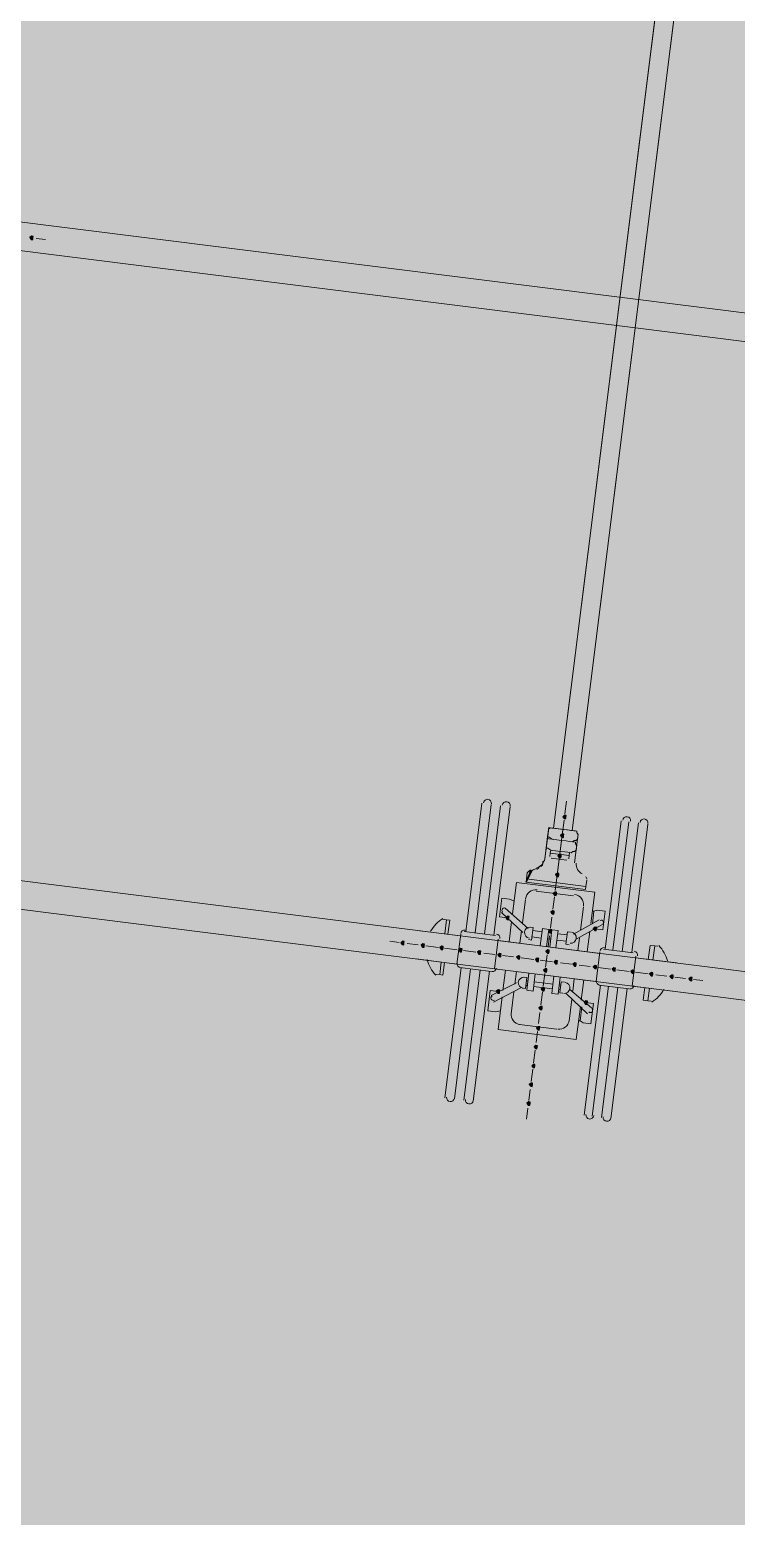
# Model space of a CAD drawing. Header units: metres. Extents: x -4 to 509425, y 7549 to 4732445.
# Drawn here: x 476006.97 to 476010.76, y 4719746.8 to 4719754.77 of the extents above; entities that cross this region are included whole.
import ezdxf

# ---------------------------------------------------------------- set-up
doc = ezdxf.new("R2010")
doc.units = ezdxf.units.M
doc.header["$LTSCALE"] = 0.01
doc.header["$MEASUREMENT"] = 0
doc.layers.get('0').update_dxf_attribs({"lineweight": 0})
doc.layers.add('_SUBESTACIÓN', color=1, linetype='Continuous')
doc.layers.add('SUBESTACION LA VID', color=253, linetype='Continuous')

# ---------------------------------------------------------------- blocks, each defined once
blk = doc.blocks.new('A$Cfff6051d')
at = {"layer": 'SUBESTACION LA VID', "transparency": 33554687}
h = blk.add_hatch(color=256, dxfattribs=at)
h.dxf.hatch_style = 2
h.paths.add_polyline_path([(476006.9876, 4719753.6555), (476006.9886, 4719753.6639), (476006.9802, 4719753.665), (476006.9708, 4719753.6576), (476006.9781, 4719753.6482), (476006.9865, 4719753.6471)])
h = blk.add_hatch(color=256, dxfattribs=at)
h.dxf.hatch_style = 2
h.paths.add_polyline_path([(476009.849, 4719750.5494), (476009.8501, 4719750.5578), (476009.8417, 4719750.5588), (476009.8322, 4719750.5515), (476009.8396, 4719750.542), (476009.848, 4719750.541)])
h = blk.add_hatch(color=256, dxfattribs=at)
h.dxf.hatch_style = 2
h.paths.add_polyline_path([(476009.8364, 4719750.4486), (476009.8374, 4719750.457), (476009.829, 4719750.458), (476009.8196, 4719750.4507), (476009.8269, 4719750.4412), (476009.8353, 4719750.4402)])
h = blk.add_hatch(color=256, dxfattribs=at)
h.dxf.hatch_style = 2
h.paths.add_polyline_path([(476009.8227, 4719750.3394), (476009.8237, 4719750.3478), (476009.8153, 4719750.3488), (476009.8059, 4719750.3415), (476009.8132, 4719750.332), (476009.8216, 4719750.331)])
h = blk.add_hatch(color=256, dxfattribs=at)
h.dxf.hatch_style = 2
h.paths.add_polyline_path([(476009.81, 4719750.2386), (476009.8111, 4719750.247), (476009.8027, 4719750.248), (476009.7932, 4719750.2407), (476009.8006, 4719750.2312), (476009.809, 4719750.2302)])
h = blk.add_hatch(color=256, dxfattribs=at)
h.dxf.hatch_style = 2
h.paths.add_polyline_path([(476009.7974, 4719750.1378), (476009.7985, 4719750.1462), (476009.7901, 4719750.1472), (476009.7806, 4719750.1399), (476009.788, 4719750.1304), (476009.7964, 4719750.1294)])
h = blk.add_hatch(color=256, dxfattribs=at)
h.dxf.hatch_style = 2
h.paths.add_polyline_path([(476009.5422, 4719750.0076), (476009.5432, 4719750.016), (476009.5348, 4719750.0171), (476009.5254, 4719750.0098), (476009.5327, 4719750.0003), (476009.5411, 4719749.9992)])
h = blk.add_hatch(color=256, dxfattribs=at)
h.dxf.hatch_style = 2
h.paths.add_polyline_path([(476009.7848, 4719750.037), (476009.7858, 4719750.0454), (476009.7774, 4719750.0464), (476009.768, 4719750.0391), (476009.7753, 4719750.0296), (476009.7837, 4719750.0286)])
h = blk.add_hatch(color=256, dxfattribs=at)
h.dxf.hatch_style = 2
h.paths.add_polyline_path([(476009.7721, 4719749.9362), (476009.7732, 4719749.9446), (476009.7648, 4719749.9456), (476009.7553, 4719749.9383), (476009.7627, 4719749.9288), (476009.7711, 4719749.9278)])
h = blk.add_hatch(color=256, dxfattribs=at)
h.dxf.hatch_style = 2
h.paths.add_polyline_path([(476010.0126, 4719749.9487), (476010.0137, 4719749.9571), (476010.0053, 4719749.9581), (476009.9958, 4719749.9508), (476010.0032, 4719749.9413), (476010.0116, 4719749.9403)])
h = blk.add_hatch(color=256, dxfattribs=at)
h.dxf.hatch_style = 2
h.paths.add_polyline_path([(476008.9793, 4719749.8734), (476008.9803, 4719749.8818), (476008.9719, 4719749.8829), (476008.9625, 4719749.8755), (476008.9698, 4719749.8661), (476008.9782, 4719749.865)])
h = blk.add_hatch(color=256, dxfattribs=at)
h.dxf.hatch_style = 2
h.paths.add_polyline_path([(476009.0885, 4719749.8598), (476009.0895, 4719749.8682), (476009.0811, 4719749.8692), (476009.0717, 4719749.8619), (476009.079, 4719749.8524), (476009.0874, 4719749.8514)])
h = blk.add_hatch(color=256, dxfattribs=at)
h.dxf.hatch_style = 2
h.paths.add_polyline_path([(476009.1893, 4719749.8471), (476009.1903, 4719749.8555), (476009.1819, 4719749.8566), (476009.1725, 4719749.8492), (476009.1798, 4719749.8398), (476009.1882, 4719749.8387)])
h = blk.add_hatch(color=256, dxfattribs=at)
h.dxf.hatch_style = 2
h.paths.add_polyline_path([(476009.2901, 4719749.8345), (476009.2912, 4719749.8429), (476009.2828, 4719749.8439), (476009.2733, 4719749.8366), (476009.2806, 4719749.8271), (476009.289, 4719749.8261)])
h = blk.add_hatch(color=256, dxfattribs=at)
h.dxf.hatch_style = 2
h.paths.add_polyline_path([(476009.3909, 4719749.8218), (476009.392, 4719749.8302), (476009.3836, 4719749.8313), (476009.3741, 4719749.8239), (476009.3815, 4719749.8145), (476009.3899, 4719749.8134)])
h = blk.add_hatch(color=256, dxfattribs=at)
h.dxf.hatch_style = 2
h.paths.add_polyline_path([(476009.5001, 4719749.8081), (476009.5012, 4719749.8165), (476009.4928, 4719749.8176), (476009.4833, 4719749.8103), (476009.4907, 4719749.8008), (476009.4991, 4719749.7997)])
h = blk.add_hatch(color=256, dxfattribs=at)
h.dxf.hatch_style = 2
h.paths.add_polyline_path([(476009.6009, 4719749.7955), (476009.602, 4719749.8039), (476009.5936, 4719749.805), (476009.5841, 4719749.7976), (476009.5915, 4719749.7882), (476009.5999, 4719749.7871)])
h = blk.add_hatch(color=256, dxfattribs=at)
h.dxf.hatch_style = 2
h.paths.add_polyline_path([(476009.7017, 4719749.7829), (476009.7028, 4719749.7913), (476009.6944, 4719749.7923), (476009.6849, 4719749.785), (476009.6923, 4719749.7755), (476009.7007, 4719749.7745)])
h = blk.add_hatch(color=256, dxfattribs=at)
h.dxf.hatch_style = 2
h.paths.add_polyline_path([(476009.7584, 4719749.827), (476009.7595, 4719749.8354), (476009.7511, 4719749.8364), (476009.7416, 4719749.8291), (476009.749, 4719749.8196), (476009.7574, 4719749.8186)])
h = blk.add_hatch(color=256, dxfattribs=at)
h.dxf.hatch_style = 2
h.paths.add_polyline_path([(476009.8025, 4719749.7702), (476009.8036, 4719749.7786), (476009.7952, 4719749.7797), (476009.7857, 4719749.7723), (476009.7931, 4719749.7629), (476009.8015, 4719749.7618)])
h = blk.add_hatch(color=256, dxfattribs=at)
h.dxf.hatch_style = 2
h.paths.add_polyline_path([(476009.9033, 4719749.7576), (476009.9044, 4719749.766), (476009.896, 4719749.767), (476009.8865, 4719749.7597), (476009.8939, 4719749.7502), (476009.9023, 4719749.7492)])
h = blk.add_hatch(color=256, dxfattribs=at)
h.dxf.hatch_style = 2
h.paths.add_polyline_path([(476009.7458, 4719749.7262), (476009.7469, 4719749.7346), (476009.7385, 4719749.7356), (476009.729, 4719749.7283), (476009.7363, 4719749.7188), (476009.7447, 4719749.7178)])
h = blk.add_hatch(color=256, dxfattribs=at)
h.dxf.hatch_style = 2
h.paths.add_polyline_path([(476010.0125, 4719749.7439), (476010.0136, 4719749.7523), (476010.0052, 4719749.7534), (476009.9957, 4719749.746), (476010.0031, 4719749.7366), (476010.0115, 4719749.7355)])
h = blk.add_hatch(color=256, dxfattribs=at)
h.dxf.hatch_style = 2
h.paths.add_polyline_path([(476010.1133, 4719749.7313), (476010.1144, 4719749.7397), (476010.106, 4719749.7407), (476010.0965, 4719749.7334), (476010.1039, 4719749.7239), (476010.1123, 4719749.7229)])
h = blk.add_hatch(color=256, dxfattribs=at)
h.dxf.hatch_style = 2
h.paths.add_polyline_path([(476010.2141, 4719749.7186), (476010.2152, 4719749.727), (476010.2068, 4719749.7281), (476010.1973, 4719749.7207), (476010.2047, 4719749.7113), (476010.2131, 4719749.7102)])
h = blk.add_hatch(color=256, dxfattribs=at)
h.dxf.hatch_style = 2
h.paths.add_polyline_path([(476010.3149, 4719749.706), (476010.316, 4719749.7144), (476010.3076, 4719749.7154), (476010.2981, 4719749.7081), (476010.3055, 4719749.6986), (476010.3139, 4719749.6976)])
h = blk.add_hatch(color=256, dxfattribs=at)
h.dxf.hatch_style = 2
h.paths.add_polyline_path([(476010.4241, 4719749.6923), (476010.4252, 4719749.7007), (476010.4168, 4719749.7018), (476010.4073, 4719749.6944), (476010.4147, 4719749.685), (476010.4231, 4719749.6839)])
h = blk.add_hatch(color=256, dxfattribs=at)
h.dxf.hatch_style = 2
h.paths.add_polyline_path([(476010.5249, 4719749.6797), (476010.526, 4719749.6881), (476010.5176, 4719749.6891), (476010.5081, 4719749.6818), (476010.5155, 4719749.6723), (476010.5239, 4719749.6713)])
h = blk.add_hatch(color=256, dxfattribs=at)
h.dxf.hatch_style = 2
h.paths.add_polyline_path([(476009.4927, 4719749.6128), (476009.4937, 4719749.6212), (476009.4853, 4719749.6223), (476009.4759, 4719749.6149), (476009.4832, 4719749.6055), (476009.4916, 4719749.6044)])
h = blk.add_hatch(color=256, dxfattribs=at)
h.dxf.hatch_style = 2
h.paths.add_polyline_path([(476009.7332, 4719749.6253), (476009.7342, 4719749.6337), (476009.7258, 4719749.6348), (476009.7164, 4719749.6275), (476009.7237, 4719749.618), (476009.7321, 4719749.6169)])
h = blk.add_hatch(color=256, dxfattribs=at)
h.dxf.hatch_style = 2
h.paths.add_polyline_path([(476009.7205, 4719749.5245), (476009.7216, 4719749.5329), (476009.7132, 4719749.534), (476009.7037, 4719749.5266), (476009.7111, 4719749.5172), (476009.7195, 4719749.5161)])
h = blk.add_hatch(color=256, dxfattribs=at)
h.dxf.hatch_style = 2
h.paths.add_polyline_path([(476009.9631, 4719749.5539), (476009.9642, 4719749.5623), (476009.9558, 4719749.5633), (476009.9463, 4719749.556), (476009.9537, 4719749.5465), (476009.9621, 4719749.5455)])
h = blk.add_hatch(color=256, dxfattribs=at)
h.dxf.hatch_style = 2
h.paths.add_polyline_path([(476009.7068, 4719749.4153), (476009.7079, 4719749.4237), (476009.6995, 4719749.4248), (476009.69, 4719749.4174), (476009.6974, 4719749.408), (476009.7058, 4719749.4069)])
h = blk.add_hatch(color=256, dxfattribs=at)
h.dxf.hatch_style = 2
h.paths.add_polyline_path([(476009.6942, 4719749.3145), (476009.6953, 4719749.3229), (476009.6869, 4719749.324), (476009.6774, 4719749.3166), (476009.6847, 4719749.3072), (476009.6931, 4719749.3061)])
h = blk.add_hatch(color=256, dxfattribs=at)
h.dxf.hatch_style = 2
h.paths.add_polyline_path([(476009.6816, 4719749.2137), (476009.6826, 4719749.2221), (476009.6742, 4719749.2232), (476009.6648, 4719749.2158), (476009.6721, 4719749.2064), (476009.6805, 4719749.2053)])
h = blk.add_hatch(color=256, dxfattribs=at)
h.dxf.hatch_style = 2
h.paths.add_polyline_path([(476009.6689, 4719749.1129), (476009.67, 4719749.1213), (476009.6616, 4719749.1224), (476009.6521, 4719749.115), (476009.6595, 4719749.1056), (476009.6679, 4719749.1045)])
h = blk.add_hatch(color=256, dxfattribs=at)
h.dxf.hatch_style = 2
h.paths.add_polyline_path([(476009.6563, 4719749.0121), (476009.6573, 4719749.0205), (476009.6489, 4719749.0216), (476009.6395, 4719749.0142), (476009.6468, 4719749.0048), (476009.6552, 4719749.0037)])
at = {"layer": 'SUBESTACION LA VID', "lineweight": 15}
for p, q in [((476071.4612, 4719745.6493), (475975.7142, 4719757.6531)), ((476071.4423, 4719745.4981), (475975.6953, 4719757.5019)), ((476010.4579, 4719755.8826), (476009.7818, 4719750.4896)), ((476010.5587, 4719755.8699), (476009.8826, 4719750.4769)), ((476071.0252, 4719742.1716), (475975.2782, 4719754.1753)), ((476071.0063, 4719742.0204), (475975.2593, 4719754.0241)), ((476007.0548, 4719753.6471), (476007.0044, 4719753.6534)), ((476009.3975, 4719750.6231), (476009.3111, 4719749.9342)), ((476009.3615, 4719749.9279), (476009.4479, 4719750.6167)), ((476009.4983, 4719750.6104), (476009.4119, 4719749.9216)), ((476009.4623, 4719749.9153), (476009.5487, 4719750.6041)), ((476009.8511, 4719750.6344), (476009.8427, 4719750.5672)), ((476009.8385, 4719750.5336), (476009.8301, 4719750.4664)), ((476010.0588, 4719749.8405), (476010.1451, 4719750.5293)), ((476010.1871, 4719750.5241), (476010.1008, 4719749.8352)), ((476010.1512, 4719749.8289), (476010.2375, 4719750.5177)), ((476010.2879, 4719750.5114), (476010.2016, 4719749.8226)), ((476009.7355, 4719750.3247), (476009.746, 4719750.4087)), ((476009.7534, 4719750.4675), (476009.746, 4719750.4087)), ((476009.8248, 4719750.4244), (476009.8174, 4719750.3656)), ((476009.9057, 4719750.3887), (476009.913, 4719750.4475)), ((476009.7628, 4719750.3383), (476009.7649, 4719750.3551)), ((476009.8542, 4719750.3184), (476009.7702, 4719750.3289)), ((476009.7712, 4719750.3373), (476009.7712, 4719750.3373)), ((476009.8552, 4719750.3268), (476009.8552, 4719750.3268)), ((476009.8657, 4719750.3425), (476009.8636, 4719750.3257)), ((476009.9057, 4719750.3887), (476009.8951, 4719750.3047)), ((476009.6588, 4719750.2575), (476009.6861, 4719750.2712)), ((476009.8122, 4719750.3236), (476009.8048, 4719750.2648)), ((476009.5621, 4719750.0307), (476009.5832, 4719750.1988)), ((476010.0032, 4719750.1461), (476009.5832, 4719750.1988)), ((476009.956, 4719750.1776), (476009.6368, 4719750.2176)), ((476009.7995, 4719750.2228), (476009.7911, 4719750.1556)), ((476009.6157, 4719749.9814), (476009.6315, 4719750.1074)), ((476009.8898, 4719750.1262), (476009.6882, 4719750.1515)), ((476009.7869, 4719750.122), (476009.7785, 4719750.0548)), ((476009.9822, 4719749.9781), (476010.0032, 4719750.1461)), ((476009.5033, 4719750.0381), (476009.6178, 4719749.9299)), ((476009.5233, 4719750.0612), (476009.6461, 4719749.952)), ((476009.7732, 4719750.0128), (476009.7658, 4719749.954)), ((476009.9265, 4719749.9424), (476009.9423, 4719750.0684)), ((476009.2828, 4719749.9122), (476009.0644, 4719749.9396)), ((476009.1831, 4719750.0015), (476009.2083, 4719749.9983)), ((476009.4707, 4719749.9142), (476009.3027, 4719749.9353)), ((476009.5432, 4719749.8795), (476009.5569, 4719749.9887)), ((476009.602, 4719749.8722), (476009.6104, 4719749.9394)), ((476009.7207, 4719749.9341), (476009.6703, 4719749.9404)), ((476009.7112, 4719749.8585), (476009.7228, 4719749.9509)), ((476009.7564, 4719749.9467), (476009.7228, 4719749.9509)), ((476009.7448, 4719749.8543), (476009.7564, 4719749.9467)), ((476009.7711, 4719749.9278), (476009.7543, 4719749.9299)), ((476009.7616, 4719749.8522), (476009.7732, 4719749.9446)), ((476009.8068, 4719749.9403), (476009.7732, 4719749.9446)), ((476009.7952, 4719749.8479), (476009.8068, 4719749.9403)), ((476009.874, 4719749.9319), (476009.8572, 4719749.934)), ((476010.0273, 4719749.998), (476009.8897, 4719749.9214)), ((476010.041, 4719749.9707), (476009.9034, 4719749.8941)), ((476009.9632, 4719749.8269), (476009.9769, 4719749.9361)), ((476010.0462, 4719749.9445), (476010.0042, 4719749.9497)), ((476008.9541, 4719749.8766), (476008.9037, 4719749.8829)), ((476009.0549, 4719749.864), (476008.9961, 4719749.8713)), ((476009.1641, 4719749.8503), (476009.0969, 4719749.8587)), ((476009.2638, 4719749.761), (476009.2838, 4719749.9206)), ((476009.4854, 4719749.8953), (476009.4654, 4719749.7357)), ((476010.0304, 4719749.8185), (476009.4844, 4719749.8869)), ((476009.7165, 4719749.9005), (476009.6661, 4719749.9068)), ((476009.7669, 4719749.8942), (476009.7501, 4719749.8963)), ((476009.7606, 4719749.912), (476009.7532, 4719749.8532)), ((476009.8509, 4719749.8836), (476009.8005, 4719749.8899)), ((476009.8551, 4719749.9172), (476009.8047, 4719749.9235)), ((476009.9128, 4719749.8332), (476009.9212, 4719749.9004)), ((476010.3423, 4719749.8561), (476010.3255, 4719749.8583)), ((476009.2638, 4719749.761), (476009.0454, 4719749.7884)), ((476009.1882, 4719749.7022), (476009.1966, 4719749.7694)), ((476009.2649, 4719749.8376), (476009.1977, 4719749.8461)), ((476009.3657, 4719749.825), (476009.2985, 4719749.8334)), ((476009.4665, 4719749.8124), (476009.4077, 4719749.8197)), ((476009.5673, 4719749.7997), (476009.5085, 4719749.8071)), ((476009.6765, 4719749.786), (476009.6093, 4719749.7945)), ((476009.7773, 4719749.7734), (476009.7101, 4719749.7818)), ((476009.7479, 4719749.8112), (476009.7395, 4719749.744)), ((476009.8781, 4719749.7608), (476009.8193, 4719749.7681)), ((476010.0504, 4719749.8415), (476010.21, 4719749.8215)), ((476010.2047, 4719749.643), (476010.2247, 4719749.8026)), ((476010.2236, 4719749.7942), (476010.442, 4719749.7669)), ((476009.1714, 4719749.7043), (476009.1462, 4719749.7075)), ((476009.1995, 4719749.0438), (476009.2869, 4719749.741)), ((476009.3373, 4719749.7347), (476009.2499, 4719749.0375)), ((476009.4465, 4719749.721), (476009.2785, 4719749.7421)), ((476009.3003, 4719749.0312), (476009.3877, 4719749.7284)), ((476009.4381, 4719749.7221), (476009.3507, 4719749.0248)), ((476009.5105, 4719749.6191), (476009.5242, 4719749.7283)), ((476009.5746, 4719749.6538), (476009.583, 4719749.721)), ((476009.6502, 4719749.7125), (476009.6387, 4719749.6201)), ((476009.6838, 4719749.7083), (476009.6723, 4719749.6159)), ((476009.7353, 4719749.7104), (476009.7269, 4719749.6432)), ((476009.7846, 4719749.6957), (476009.7731, 4719749.6033)), ((476009.8182, 4719749.6915), (476009.8067, 4719749.5991)), ((476009.9789, 4719749.7481), (476009.9201, 4719749.7555)), ((476010.0881, 4719749.7344), (476010.0209, 4719749.7429)), ((476010.1889, 4719749.7218), (476010.1217, 4719749.7302)), ((476010.2897, 4719749.7092), (476010.2225, 4719749.7176)), ((476010.3905, 4719749.6965), (476010.3317, 4719749.7039)), ((476010.4913, 4719749.6839), (476010.4325, 4719749.6912)), ((476009.4475, 4719749.5929), (476009.5841, 4719749.6611)), ((476009.4601, 4719749.5572), (476009.6061, 4719749.6327)), ((476009.5546, 4719749.4941), (476009.5693, 4719749.6118)), ((476009.6418, 4719749.6453), (476009.6334, 4719749.6464)), ((476009.645, 4719749.6705), (476009.6366, 4719749.6716)), ((476009.6723, 4719749.6159), (476009.6387, 4719749.6201)), ((476009.7762, 4719749.6285), (476009.6754, 4719749.6411)), ((476009.7794, 4719749.6537), (476009.6786, 4719749.6663)), ((476009.7227, 4719749.6096), (476009.7142, 4719749.5424)), ((476009.8182, 4719749.6232), (476009.8098, 4719749.6243)), ((476009.8214, 4719749.6484), (476009.813, 4719749.6495)), ((476009.9851, 4719749.5255), (476009.8697, 4719749.6253)), ((476009.8854, 4719749.6148), (476009.8938, 4719749.682)), ((476009.9306, 4719749.5665), (476009.9443, 4719749.6757)), ((476010.0345, 4719749.6473), (476009.9471, 4719748.9501)), ((476009.9891, 4719748.9448), (476010.0765, 4719749.642)), ((476010.0261, 4719749.6483), (476010.1858, 4719749.6283)), ((476010.127, 4719749.6357), (476010.0395, 4719748.9385)), ((476010.0899, 4719748.9322), (476010.1774, 4719749.6294)), ((476010.2047, 4719749.643), (476010.4231, 4719749.6156)), ((476010.2634, 4719749.5674), (476010.2719, 4719749.6346)), ((476010.5838, 4719749.6723), (476010.5333, 4719749.6786)), ((476009.4842, 4719749.4091), (476009.5063, 4719749.5855)), ((476009.8067, 4719749.5991), (476009.7731, 4719749.6033)), ((476009.8329, 4719749.6043), (476009.8161, 4719749.6064)), ((476009.9641, 4719749.494), (476009.8497, 4719749.6022)), ((476009.8654, 4719749.4552), (476009.8802, 4719749.5728)), ((476009.9042, 4719749.3565), (476009.9263, 4719749.5329)), ((476009.9967, 4719749.5496), (476009.9547, 4719749.5549)), ((476010.2886, 4719749.5642), (476010.3054, 4719749.5621)), ((476009.709, 4719749.5004), (476009.7016, 4719749.4416)), ((476009.9042, 4719749.3565), (476009.4842, 4719749.4091)), ((476009.8003, 4719749.4122), (476009.5987, 4719749.4374)), ((476009.6963, 4719749.3996), (476009.689, 4719749.3408)), ((476009.6837, 4719749.2988), (476009.6753, 4719749.2316)), ((476009.6711, 4719749.198), (476009.6626, 4719749.1308)), ((476009.6574, 4719749.0888), (476009.65, 4719749.03)), ((476009.6447, 4719748.988), (476009.6374, 4719748.9292))]:
    blk.add_line(p, q, dxfattribs=at)
for points in [[(476071.4423, 4719745.4981), (476071.4612, 4719745.6493), (475975.7142, 4719757.6531), (475975.6953, 4719757.5019), (476071.4423, 4719745.4981)], [(476010.4579, 4719755.8826), (476010.5587, 4719755.8699), (476009.8826, 4719750.4769), (476009.7818, 4719750.4896), (476010.4579, 4719755.8826)], [(476071.0063, 4719742.0204), (476071.0252, 4719742.1716), (475975.2782, 4719754.1753), (475975.2593, 4719754.0241), (476071.0063, 4719742.0204)], [(476009.641, 4719750.2512), (476009.6347, 4719750.2008), (476009.7943, 4719750.1808), (476009.8322, 4719750.4832), (476009.807, 4719750.4864), (476009.7986, 4719750.4874), (476009.7902, 4719750.4885), (476009.7818, 4719750.4896), (476009.7734, 4719750.4906), (476009.765, 4719750.4917), (476009.7555, 4719750.4843), (476009.7545, 4719750.4759), (476009.7534, 4719750.4675), (476009.7524, 4719750.4591), (476009.746, 4719750.4087), (476009.7355, 4719750.3247), (476009.7345, 4719750.3163), (476009.725, 4719750.309), (476009.724, 4719750.3006), (476009.7229, 4719750.2922), (476009.7135, 4719750.2848), (476009.7051, 4719750.2859), (476009.704, 4719750.2775), (476009.6945, 4719750.2701), (476009.6861, 4719750.2712), (476009.6683, 4719750.2649), (476009.6588, 4719750.2575), (476009.6504, 4719750.2586), (476009.641, 4719750.2512)], [(476009.7534, 4719750.4675), (476009.7524, 4719750.4591), (476009.7513, 4719750.4507), (476009.7503, 4719750.4423), (476009.7587, 4719750.4413), (476009.7744, 4719750.4307), (476009.7828, 4719750.4297), (476009.7996, 4719750.4276), (476009.8248, 4719750.4244), (476009.85, 4719750.4213), (476009.8668, 4719750.4192), (476009.8836, 4719750.4171), (476009.8931, 4719750.4244), (476009.9015, 4719750.4234), (476009.9109, 4719750.4307), (476009.912, 4719750.4391), (476009.913, 4719750.4475), (476009.9141, 4719750.4559), (476009.9067, 4719750.4654), (476009.9078, 4719750.4738), (476009.8994, 4719750.4748), (476009.891, 4719750.4759), (476009.8742, 4719750.478), (476009.8574, 4719750.4801), (476009.8322, 4719750.4832), (476009.807, 4719750.4864), (476009.7902, 4719750.4885), (476009.7818, 4719750.4896), (476009.765, 4719750.4917), (476009.7566, 4719750.4927), (476009.7555, 4719750.4843), (476009.7545, 4719750.4759), (476009.7534, 4719750.4675)], [(476009.8174, 4719750.3656), (476009.8426, 4719750.3625), (476009.8594, 4719750.3604), (476009.8762, 4719750.3583), (476009.8857, 4719750.3656), (476009.8941, 4719750.3646), (476009.9036, 4719750.3719), (476009.9046, 4719750.3803), (476009.9057, 4719750.3887), (476009.9067, 4719750.3971), (476009.8994, 4719750.4066), (476009.9004, 4719750.415), (476009.892, 4719750.416), (476009.8836, 4719750.4171), (476009.8668, 4719750.4192), (476009.85, 4719750.4213), (476009.8248, 4719750.4244), (476009.7996, 4719750.4276), (476009.7828, 4719750.4297), (476009.7744, 4719750.4307), (476009.7576, 4719750.4329), (476009.7492, 4719750.4339), (476009.7482, 4719750.4255), (476009.7471, 4719750.4171), (476009.746, 4719750.4087), (476009.745, 4719750.4003), (476009.7439, 4719750.3919), (476009.7429, 4719750.3835), (476009.7513, 4719750.3825), (476009.767, 4719750.3719), (476009.7754, 4719750.3709), (476009.7922, 4719750.3688), (476009.8174, 4719750.3656)], [(476009.8678, 4719750.3593), (476009.8657, 4719750.3425), (476009.7649, 4719750.3551), (476009.767, 4719750.3719)], [(476009.9602, 4719750.2112), (476009.956, 4719750.1776), (476009.9539, 4719750.1608), (476009.6347, 4719750.2008), (476009.6368, 4719750.2176), (476009.641, 4719750.2512)], [(476009.5338, 4719750.0087), (476009.4918, 4719750.014), (476009.5044, 4719750.1148), (476009.5464, 4719750.1095), (476009.5706, 4719750.0979), (476009.5621, 4719750.0307)], [(476009.9906, 4719750.0453), (476009.999, 4719750.0442), (476009.9906, 4719749.977)], [(476010.0462, 4719749.9445), (476010.0588, 4719750.0453), (476010.0168, 4719750.0505), (476009.999, 4719750.0442)], [(476009.2156, 4719749.9206), (476009.2251, 4719749.9962), (476009.2083, 4719749.9983), (476009.1988, 4719749.9227)], [(476009.6472, 4719749.8921), (476009.664, 4719749.89), (476009.6724, 4719749.9572), (476009.6556, 4719749.9593)], [(476009.8656, 4719749.8647), (476009.8488, 4719749.8668), (476009.8572, 4719749.934)], [(476010.2908, 4719749.7858), (476010.3003, 4719749.8614), (476010.3255, 4719749.8583), (476010.316, 4719749.7826)], [(476009.1798, 4719749.7715), (476009.1714, 4719749.7043), (476009.1882, 4719749.7022)], [(476010.0315, 4719749.8269), (476010.0115, 4719749.6673), (476009.4654, 4719749.7357)], [(476009.6219, 4719749.6905), (476009.6387, 4719749.6884), (476009.6313, 4719749.6296), (476009.6145, 4719749.6317)], [(476009.4843, 4719749.6139), (476009.4423, 4719749.6192), (476009.4286, 4719749.5099), (476009.4706, 4719749.5047), (476009.4969, 4719749.5099), (476009.5063, 4719749.5855)], [(476009.8403, 4719749.6631), (476009.8235, 4719749.6652), (476009.8161, 4719749.6064)], [(476010.2971, 4719749.6314), (476010.2886, 4719749.5642), (476010.2634, 4719749.5674)], [(476009.9169, 4719749.4573), (476009.9253, 4719749.4562), (476009.9347, 4719749.5318)], [(476009.9967, 4719749.5496), (476009.983, 4719749.4404), (476009.941, 4719749.4457), (476009.9253, 4719749.4562)]]:
    blk.add_lwpolyline(points, dxfattribs=at)
at = {"layer": 'SUBESTACION LA VID'}
for points in [[(476006.9876, 4719753.6555), (476006.9886, 4719753.6639), (476006.9802, 4719753.665), (476006.9708, 4719753.6576), (476006.9781, 4719753.6482), (476006.9865, 4719753.6471)], [(476009.849, 4719750.5494), (476009.8501, 4719750.5578), (476009.8417, 4719750.5588), (476009.8322, 4719750.5515), (476009.8396, 4719750.542), (476009.848, 4719750.541)], [(476009.8364, 4719750.4486), (476009.8374, 4719750.457), (476009.829, 4719750.458), (476009.8196, 4719750.4507), (476009.8269, 4719750.4412), (476009.8353, 4719750.4402)], [(476009.8227, 4719750.3394), (476009.8237, 4719750.3478), (476009.8153, 4719750.3488), (476009.8059, 4719750.3415), (476009.8132, 4719750.332), (476009.8216, 4719750.331)], [(476009.81, 4719750.2386), (476009.8111, 4719750.247), (476009.8027, 4719750.248), (476009.7932, 4719750.2407), (476009.8006, 4719750.2312), (476009.809, 4719750.2302)], [(476009.7974, 4719750.1378), (476009.7985, 4719750.1462), (476009.7901, 4719750.1472), (476009.7806, 4719750.1399), (476009.788, 4719750.1304), (476009.7964, 4719750.1294)], [(476009.5422, 4719750.0076), (476009.5432, 4719750.016), (476009.5348, 4719750.0171), (476009.5254, 4719750.0098), (476009.5327, 4719750.0003), (476009.5411, 4719749.9992)], [(476009.7848, 4719750.037), (476009.7858, 4719750.0454), (476009.7774, 4719750.0464), (476009.768, 4719750.0391), (476009.7753, 4719750.0296), (476009.7837, 4719750.0286)], [(476009.7721, 4719749.9362), (476009.7732, 4719749.9446), (476009.7648, 4719749.9456), (476009.7553, 4719749.9383), (476009.7627, 4719749.9288), (476009.7711, 4719749.9278)], [(476010.0126, 4719749.9487), (476010.0137, 4719749.9571), (476010.0053, 4719749.9581), (476009.9958, 4719749.9508), (476010.0032, 4719749.9413), (476010.0116, 4719749.9403)], [(476008.9793, 4719749.8734), (476008.9803, 4719749.8818), (476008.9719, 4719749.8829), (476008.9625, 4719749.8755), (476008.9698, 4719749.8661), (476008.9782, 4719749.865)], [(476009.0885, 4719749.8598), (476009.0895, 4719749.8682), (476009.0811, 4719749.8692), (476009.0717, 4719749.8619), (476009.079, 4719749.8524), (476009.0874, 4719749.8514)], [(476009.1893, 4719749.8471), (476009.1903, 4719749.8555), (476009.1819, 4719749.8566), (476009.1725, 4719749.8492), (476009.1798, 4719749.8398), (476009.1882, 4719749.8387)], [(476009.2901, 4719749.8345), (476009.2912, 4719749.8429), (476009.2828, 4719749.8439), (476009.2733, 4719749.8366), (476009.2806, 4719749.8271), (476009.289, 4719749.8261)], [(476009.3909, 4719749.8218), (476009.392, 4719749.8302), (476009.3836, 4719749.8313), (476009.3741, 4719749.8239), (476009.3815, 4719749.8145), (476009.3899, 4719749.8134)], [(476009.5001, 4719749.8081), (476009.5012, 4719749.8165), (476009.4928, 4719749.8176), (476009.4833, 4719749.8103), (476009.4907, 4719749.8008), (476009.4991, 4719749.7997)], [(476009.6009, 4719749.7955), (476009.602, 4719749.8039), (476009.5936, 4719749.805), (476009.5841, 4719749.7976), (476009.5915, 4719749.7882), (476009.5999, 4719749.7871)], [(476009.7017, 4719749.7829), (476009.7028, 4719749.7913), (476009.6944, 4719749.7923), (476009.6849, 4719749.785), (476009.6923, 4719749.7755), (476009.7007, 4719749.7745)], [(476009.7584, 4719749.827), (476009.7595, 4719749.8354), (476009.7511, 4719749.8364), (476009.7416, 4719749.8291), (476009.749, 4719749.8196), (476009.7574, 4719749.8186)], [(476009.8025, 4719749.7702), (476009.8036, 4719749.7786), (476009.7952, 4719749.7797), (476009.7857, 4719749.7723), (476009.7931, 4719749.7629), (476009.8015, 4719749.7618)], [(476009.9033, 4719749.7576), (476009.9044, 4719749.766), (476009.896, 4719749.767), (476009.8865, 4719749.7597), (476009.8939, 4719749.7502), (476009.9023, 4719749.7492)], [(476009.7458, 4719749.7262), (476009.7469, 4719749.7346), (476009.7385, 4719749.7356), (476009.729, 4719749.7283), (476009.7363, 4719749.7188), (476009.7447, 4719749.7178)], [(476010.0125, 4719749.7439), (476010.0136, 4719749.7523), (476010.0052, 4719749.7534), (476009.9957, 4719749.746), (476010.0031, 4719749.7366), (476010.0115, 4719749.7355)], [(476010.1133, 4719749.7313), (476010.1144, 4719749.7397), (476010.106, 4719749.7407), (476010.0965, 4719749.7334), (476010.1039, 4719749.7239), (476010.1123, 4719749.7229)], [(476010.2141, 4719749.7186), (476010.2152, 4719749.727), (476010.2068, 4719749.7281), (476010.1973, 4719749.7207), (476010.2047, 4719749.7113), (476010.2131, 4719749.7102)], [(476010.3149, 4719749.706), (476010.316, 4719749.7144), (476010.3076, 4719749.7154), (476010.2981, 4719749.7081), (476010.3055, 4719749.6986), (476010.3139, 4719749.6976)], [(476010.4241, 4719749.6923), (476010.4252, 4719749.7007), (476010.4168, 4719749.7018), (476010.4073, 4719749.6944), (476010.4147, 4719749.685), (476010.4231, 4719749.6839)], [(476010.5249, 4719749.6797), (476010.526, 4719749.6881), (476010.5176, 4719749.6891), (476010.5081, 4719749.6818), (476010.5155, 4719749.6723), (476010.5239, 4719749.6713)], [(476009.4927, 4719749.6128), (476009.4937, 4719749.6212), (476009.4853, 4719749.6223), (476009.4759, 4719749.6149), (476009.4832, 4719749.6055), (476009.4916, 4719749.6044)], [(476009.7332, 4719749.6253), (476009.7342, 4719749.6337), (476009.7258, 4719749.6348), (476009.7164, 4719749.6275), (476009.7237, 4719749.618), (476009.7321, 4719749.6169)], [(476009.7205, 4719749.5245), (476009.7216, 4719749.5329), (476009.7132, 4719749.534), (476009.7037, 4719749.5266), (476009.7111, 4719749.5172), (476009.7195, 4719749.5161)], [(476009.9631, 4719749.5539), (476009.9642, 4719749.5623), (476009.9558, 4719749.5633), (476009.9463, 4719749.556), (476009.9537, 4719749.5465), (476009.9621, 4719749.5455)], [(476009.7068, 4719749.4153), (476009.7079, 4719749.4237), (476009.6995, 4719749.4248), (476009.69, 4719749.4174), (476009.6974, 4719749.408), (476009.7058, 4719749.4069)], [(476009.6942, 4719749.3145), (476009.6953, 4719749.3229), (476009.6869, 4719749.324), (476009.6774, 4719749.3166), (476009.6847, 4719749.3072), (476009.6931, 4719749.3061)], [(476009.6816, 4719749.2137), (476009.6826, 4719749.2221), (476009.6742, 4719749.2232), (476009.6648, 4719749.2158), (476009.6721, 4719749.2064), (476009.6805, 4719749.2053)], [(476009.6689, 4719749.1129), (476009.67, 4719749.1213), (476009.6616, 4719749.1224), (476009.6521, 4719749.115), (476009.6595, 4719749.1056), (476009.6679, 4719749.1045)], [(476009.6563, 4719749.0121), (476009.6573, 4719749.0205), (476009.6489, 4719749.0216), (476009.6395, 4719749.0142), (476009.6468, 4719749.0048), (476009.6552, 4719749.0037)]]:
    blk.add_lwpolyline(points, close=True, dxfattribs=at)
at = {"layer": 'SUBESTACION LA VID', "lineweight": 0}
for points in [[(476006.9876, 4719753.6555), (476006.9886, 4719753.6639), (476006.9802, 4719753.665), (476006.9708, 4719753.6576), (476006.9781, 4719753.6482), (476006.9865, 4719753.6471)], [(476009.849, 4719750.5494), (476009.8501, 4719750.5578), (476009.8417, 4719750.5588), (476009.8322, 4719750.5515), (476009.8396, 4719750.542), (476009.848, 4719750.541)], [(476009.8364, 4719750.4486), (476009.8374, 4719750.457), (476009.829, 4719750.458), (476009.8196, 4719750.4507), (476009.8269, 4719750.4412), (476009.8353, 4719750.4402)], [(476009.8227, 4719750.3394), (476009.8237, 4719750.3478), (476009.8153, 4719750.3488), (476009.8059, 4719750.3415), (476009.8132, 4719750.332), (476009.8216, 4719750.331)], [(476009.81, 4719750.2386), (476009.8111, 4719750.247), (476009.8027, 4719750.248), (476009.7932, 4719750.2407), (476009.8006, 4719750.2312), (476009.809, 4719750.2302)], [(476009.7974, 4719750.1378), (476009.7985, 4719750.1462), (476009.7901, 4719750.1472), (476009.7806, 4719750.1399), (476009.788, 4719750.1304), (476009.7964, 4719750.1294)], [(476009.5422, 4719750.0076), (476009.5432, 4719750.016), (476009.5348, 4719750.0171), (476009.5254, 4719750.0098), (476009.5327, 4719750.0003), (476009.5411, 4719749.9992)], [(476009.7848, 4719750.037), (476009.7858, 4719750.0454), (476009.7774, 4719750.0464), (476009.768, 4719750.0391), (476009.7753, 4719750.0296), (476009.7837, 4719750.0286)], [(476009.7721, 4719749.9362), (476009.7732, 4719749.9446), (476009.7648, 4719749.9456), (476009.7553, 4719749.9383), (476009.7627, 4719749.9288), (476009.7711, 4719749.9278)], [(476010.0126, 4719749.9487), (476010.0137, 4719749.9571), (476010.0053, 4719749.9581), (476009.9958, 4719749.9508), (476010.0032, 4719749.9413), (476010.0116, 4719749.9403)], [(476008.9793, 4719749.8734), (476008.9803, 4719749.8818), (476008.9719, 4719749.8829), (476008.9625, 4719749.8755), (476008.9698, 4719749.8661), (476008.9782, 4719749.865)], [(476009.0885, 4719749.8598), (476009.0895, 4719749.8682), (476009.0811, 4719749.8692), (476009.0717, 4719749.8619), (476009.079, 4719749.8524), (476009.0874, 4719749.8514)], [(476009.1893, 4719749.8471), (476009.1903, 4719749.8555), (476009.1819, 4719749.8566), (476009.1725, 4719749.8492), (476009.1798, 4719749.8398), (476009.1882, 4719749.8387)], [(476009.2901, 4719749.8345), (476009.2912, 4719749.8429), (476009.2828, 4719749.8439), (476009.2733, 4719749.8366), (476009.2806, 4719749.8271), (476009.289, 4719749.8261)], [(476009.3909, 4719749.8218), (476009.392, 4719749.8302), (476009.3836, 4719749.8313), (476009.3741, 4719749.8239), (476009.3815, 4719749.8145), (476009.3899, 4719749.8134)], [(476009.5001, 4719749.8081), (476009.5012, 4719749.8165), (476009.4928, 4719749.8176), (476009.4833, 4719749.8103), (476009.4907, 4719749.8008), (476009.4991, 4719749.7997)], [(476009.6009, 4719749.7955), (476009.602, 4719749.8039), (476009.5936, 4719749.805), (476009.5841, 4719749.7976), (476009.5915, 4719749.7882), (476009.5999, 4719749.7871)], [(476009.7017, 4719749.7829), (476009.7028, 4719749.7913), (476009.6944, 4719749.7923), (476009.6849, 4719749.785), (476009.6923, 4719749.7755), (476009.7007, 4719749.7745)], [(476009.7584, 4719749.827), (476009.7595, 4719749.8354), (476009.7511, 4719749.8364), (476009.7416, 4719749.8291), (476009.749, 4719749.8196), (476009.7574, 4719749.8186)], [(476009.8025, 4719749.7702), (476009.8036, 4719749.7786), (476009.7952, 4719749.7797), (476009.7857, 4719749.7723), (476009.7931, 4719749.7629), (476009.8015, 4719749.7618)], [(476009.9033, 4719749.7576), (476009.9044, 4719749.766), (476009.896, 4719749.767), (476009.8865, 4719749.7597), (476009.8939, 4719749.7502), (476009.9023, 4719749.7492)], [(476009.7458, 4719749.7262), (476009.7469, 4719749.7346), (476009.7385, 4719749.7356), (476009.729, 4719749.7283), (476009.7363, 4719749.7188), (476009.7447, 4719749.7178)], [(476010.0125, 4719749.7439), (476010.0136, 4719749.7523), (476010.0052, 4719749.7534), (476009.9957, 4719749.746), (476010.0031, 4719749.7366), (476010.0115, 4719749.7355)], [(476010.1133, 4719749.7313), (476010.1144, 4719749.7397), (476010.106, 4719749.7407), (476010.0965, 4719749.7334), (476010.1039, 4719749.7239), (476010.1123, 4719749.7229)], [(476010.2141, 4719749.7186), (476010.2152, 4719749.727), (476010.2068, 4719749.7281), (476010.1973, 4719749.7207), (476010.2047, 4719749.7113), (476010.2131, 4719749.7102)], [(476010.3149, 4719749.706), (476010.316, 4719749.7144), (476010.3076, 4719749.7154), (476010.2981, 4719749.7081), (476010.3055, 4719749.6986), (476010.3139, 4719749.6976)], [(476010.4241, 4719749.6923), (476010.4252, 4719749.7007), (476010.4168, 4719749.7018), (476010.4073, 4719749.6944), (476010.4147, 4719749.685), (476010.4231, 4719749.6839)], [(476010.5249, 4719749.6797), (476010.526, 4719749.6881), (476010.5176, 4719749.6891), (476010.5081, 4719749.6818), (476010.5155, 4719749.6723), (476010.5239, 4719749.6713)], [(476009.4927, 4719749.6128), (476009.4937, 4719749.6212), (476009.4853, 4719749.6223), (476009.4759, 4719749.6149), (476009.4832, 4719749.6055), (476009.4916, 4719749.6044)], [(476009.7332, 4719749.6253), (476009.7342, 4719749.6337), (476009.7258, 4719749.6348), (476009.7164, 4719749.6275), (476009.7237, 4719749.618), (476009.7321, 4719749.6169)], [(476009.7205, 4719749.5245), (476009.7216, 4719749.5329), (476009.7132, 4719749.534), (476009.7037, 4719749.5266), (476009.7111, 4719749.5172), (476009.7195, 4719749.5161)], [(476009.9631, 4719749.5539), (476009.9642, 4719749.5623), (476009.9558, 4719749.5633), (476009.9463, 4719749.556), (476009.9537, 4719749.5465), (476009.9621, 4719749.5455)], [(476009.7068, 4719749.4153), (476009.7079, 4719749.4237), (476009.6995, 4719749.4248), (476009.69, 4719749.4174), (476009.6974, 4719749.408), (476009.7058, 4719749.4069)], [(476009.6942, 4719749.3145), (476009.6953, 4719749.3229), (476009.6869, 4719749.324), (476009.6774, 4719749.3166), (476009.6847, 4719749.3072), (476009.6931, 4719749.3061)], [(476009.6816, 4719749.2137), (476009.6826, 4719749.2221), (476009.6742, 4719749.2232), (476009.6648, 4719749.2158), (476009.6721, 4719749.2064), (476009.6805, 4719749.2053)], [(476009.6689, 4719749.1129), (476009.67, 4719749.1213), (476009.6616, 4719749.1224), (476009.6521, 4719749.115), (476009.6595, 4719749.1056), (476009.6679, 4719749.1045)], [(476009.6563, 4719749.0121), (476009.6573, 4719749.0205), (476009.6489, 4719749.0216), (476009.6395, 4719749.0142), (476009.6468, 4719749.0048), (476009.6552, 4719749.0037)]]:
    blk.add_lwpolyline(points, close=True, dxfattribs=at)
for points in [[(476009.7555, 4719750.4843), (476009.7355, 4719750.3247), (476009.7566, 4719750.4927)], [(476009.7355, 4719750.3247), (476009.7524, 4719750.4591), (476009.7534, 4719750.4675), (476009.7355, 4719750.3247), (476009.7545, 4719750.4759)]]:
    blk.add_lwpolyline(points, dxfattribs=at)
at = {"layer": 'SUBESTACION LA VID', "lineweight": 15}
for points in [[(476009.4484, 4719750.6209), (476009.4499, 4719750.6325), (476009.4417, 4719750.6431), (476009.4301, 4719750.6446), (476009.4185, 4719750.646), (476009.4079, 4719750.6378), (476009.4064, 4719750.6262)], [(476009.5492, 4719750.6083), (476009.5507, 4719750.6199), (476009.5425, 4719750.6305), (476009.5309, 4719750.6319), (476009.5193, 4719750.6334), (476009.5087, 4719750.6252), (476009.5072, 4719750.6136)], [(476010.1961, 4719750.5272), (476010.1975, 4719750.5388), (476010.1893, 4719750.5494), (476010.1777, 4719750.5508), (476010.1661, 4719750.5523), (476010.1555, 4719750.5441), (476010.1541, 4719750.5325)], [(476010.2885, 4719750.5156), (476010.2899, 4719750.5272), (476010.2817, 4719750.5378), (476010.2701, 4719750.5393), (476010.2585, 4719750.5407), (476010.2479, 4719750.5325), (476010.2465, 4719750.5209)], [(476009.5261, 4719750.0585), (476009.5209, 4719750.0632), (476009.5129, 4719750.0629), (476009.5082, 4719750.0577), (476009.5034, 4719750.0525), (476009.5038, 4719750.0445), (476009.5089, 4719750.0398)], [(476009.6598, 4719749.9588), (476009.6435, 4719749.9608), (476009.6287, 4719749.9493), (476009.6267, 4719749.9331), (476009.6247, 4719749.9168), (476009.6362, 4719749.902), (476009.6524, 4719749.9)], [(476009.8708, 4719749.8726), (476009.8871, 4719749.8706), (476009.9019, 4719749.8821), (476009.9039, 4719749.8983), (476009.9059, 4719749.9145), (476009.8944, 4719749.9294), (476009.8782, 4719749.9314)], [(476010.0443, 4719749.9726), (476010.0505, 4719749.976), (476010.0528, 4719749.9837), (476010.0495, 4719749.9898), (476010.0462, 4719749.996), (476010.0385, 4719749.9983), (476010.0323, 4719749.995)], [(476009.6261, 4719749.69), (476009.6098, 4719749.692), (476009.595, 4719749.6805), (476009.593, 4719749.6643), (476009.591, 4719749.648), (476009.6025, 4719749.6332), (476009.6187, 4719749.6312)], [(476009.8371, 4719749.6038), (476009.8534, 4719749.6017), (476009.8682, 4719749.6133), (476009.8702, 4719749.6295), (476009.8722, 4719749.6457), (476009.8607, 4719749.6605), (476009.8445, 4719749.6626)], [(476009.4526, 4719749.5899), (476009.4464, 4719749.5866), (476009.444, 4719749.5789), (476009.4474, 4719749.5727), (476009.4507, 4719749.5665), (476009.4584, 4719749.5642), (476009.4645, 4719749.5675)], [(476009.9708, 4719749.5041), (476009.976, 4719749.4993), (476009.984, 4719749.4997), (476009.9887, 4719749.5048), (476009.9935, 4719749.51), (476009.9931, 4719749.5181), (476009.9879, 4719749.5228)], [(476009.2084, 4719749.0469), (476009.207, 4719749.0353), (476009.2152, 4719749.0248), (476009.2268, 4719749.0233), (476009.2384, 4719749.0219), (476009.249, 4719749.0301), (476009.2504, 4719749.0417)], [(476009.3092, 4719749.0343), (476009.3078, 4719749.0227), (476009.316, 4719749.0121), (476009.3276, 4719749.0107), (476009.3392, 4719749.0092), (476009.3498, 4719749.0174), (476009.3512, 4719749.029)], [(476009.9561, 4719748.9532), (476009.9546, 4719748.9416), (476009.9628, 4719748.931), (476009.9744, 4719748.9296), (476009.986, 4719748.9281), (476009.9966, 4719748.9363), (476009.9981, 4719748.9479)], [(476010.0485, 4719748.9416), (476010.047, 4719748.93), (476010.0552, 4719748.9194), (476010.0668, 4719748.918), (476010.0784, 4719748.9165), (476010.089, 4719748.9248), (476010.0905, 4719748.9364)]]:
    blk.add_open_spline(points, degree=3, knots=[0, 0, 0, 0, 1, 1, 1, 2, 2, 2, 2], dxfattribs=at)
at = {"layer": 'SUBESTACION LA VID'}
blk.add_open_spline([(476009.6588, 4719750.2575), (476009.6588, 4719750.2575), (476009.6347, 4719750.2008), (476009.6347, 4719750.2008), (476009.6347, 4719750.2008), (476009.6683, 4719750.2649), (476009.6683, 4719750.2649), (476009.6683, 4719750.2649), (476009.6588, 4719750.2575), (476009.6588, 4719750.2575)], degree=3, knots=[0, 0, 0, 0, 1, 1, 1, 2, 2, 2, 3, 3, 3, 3], dxfattribs=at)
at = {"layer": 'SUBESTACION LA VID', "lineweight": 0}
blk.add_open_spline([(476009.6588, 4719750.2575), (476009.6588, 4719750.2575), (476009.6347, 4719750.2008), (476009.6347, 4719750.2008), (476009.6347, 4719750.2008), (476009.6683, 4719750.2649), (476009.6683, 4719750.2649), (476009.6683, 4719750.2649), (476009.6588, 4719750.2575), (476009.6588, 4719750.2575)], degree=3, knots=[0, 0, 0, 0, 1, 1, 1, 2, 2, 2, 3, 3, 3, 3], dxfattribs=at)
at = {"layer": 'SUBESTACION LA VID', "lineweight": 15}
for points in [[(476009.66, 4719750.2652), (476009.6548, 4719750.2642), (476009.6508, 4719750.26), (476009.65, 4719750.2548)], [(476009.6888, 4719750.2753), (476009.7123, 4719750.2813), (476009.7303, 4719750.3002), (476009.7352, 4719750.3239)], [(476009.9036, 4719750.3028), (476009.9025, 4719750.2786), (476009.9153, 4719750.2559), (476009.9366, 4719750.2442)], [(476009.9608, 4719750.2158), (476009.9613, 4719750.2211), (476009.9584, 4719750.2261), (476009.9537, 4719750.2284)], [(476009.6935, 4719750.1593), (476009.6633, 4719750.1631), (476009.6358, 4719750.1417), (476009.632, 4719750.1116)], [(476009.9428, 4719750.0726), (476009.9466, 4719750.1028), (476009.9252, 4719750.1303), (476009.8951, 4719750.1341)], [(476009.1876, 4719750.0057), (476009.1605, 4719749.9884), (476009.138, 4719749.9648), (476009.1221, 4719749.9369)], [(476009.308, 4719749.9432), (476009.2964, 4719749.9446), (476009.2858, 4719749.9364), (476009.2844, 4719749.9248)], [(476009.4944, 4719749.8985), (476009.4958, 4719749.9101), (476009.4876, 4719749.9206), (476009.476, 4719749.9221)], [(476010.0556, 4719749.8494), (476010.044, 4719749.8509), (476010.0334, 4719749.8427), (476010.032, 4719749.8311)], [(476010.3938, 4719749.7774), (476010.3853, 4719749.8084), (476010.3693, 4719749.8368), (476010.3474, 4719749.8603)], [(476009.1031, 4719749.7851), (476009.1116, 4719749.7541), (476009.1276, 4719749.7257), (476009.1495, 4719749.7022)], [(476010.2336, 4719749.8058), (476010.235, 4719749.8174), (476010.2268, 4719749.828), (476010.2152, 4719749.8294)], [(476009.2643, 4719749.7652), (476009.2629, 4719749.7536), (476009.2711, 4719749.743), (476009.2827, 4719749.7415)], [(476009.4507, 4719749.7205), (476009.4623, 4719749.719), (476009.4729, 4719749.7273), (476009.4744, 4719749.7389)], [(476010.012, 4719749.6715), (476010.0105, 4719749.6599), (476010.0187, 4719749.6493), (476010.0303, 4719749.6478)], [(476010.19, 4719749.6278), (476010.2015, 4719749.6264), (476010.2121, 4719749.6346), (476010.2136, 4719749.6462)], [(476010.3093, 4719749.5568), (476010.3364, 4719749.5742), (476010.3588, 4719749.5978), (476010.3748, 4719749.6257)], [(476009.5551, 4719749.4983), (476009.5513, 4719749.4682), (476009.5727, 4719749.4407), (476009.6029, 4719749.4369)], [(476009.8045, 4719749.4116), (476009.8346, 4719749.4078), (476009.8622, 4719749.4292), (476009.8659, 4719749.4594)]]:
    blk.add_open_spline(points, degree=3, dxfattribs=at)

msp = doc.modelspace()

# ---------------------------------------------------------------- hatches: boundary and pattern name
at = {"layer": '_SUBESTACIÓN', "transparency": 33554559}
h = msp.add_hatch(color=1, dxfattribs=at)
h.dxf.hatch_style = 1
h.paths.add_polyline_path([(475968.6399, 4719805.825), (476089.9386, 4719790.615), (476078.1686, 4719696.74), (475956.8686, 4719711.9502)])

# ---------------------------------------------------------------- block references
at = {"linetype": 'Continuous'}
msp.add_blockref('A$Cfff6051d', (0, 0), dxfattribs=at)

doc.saveas('drawing.dxf')
